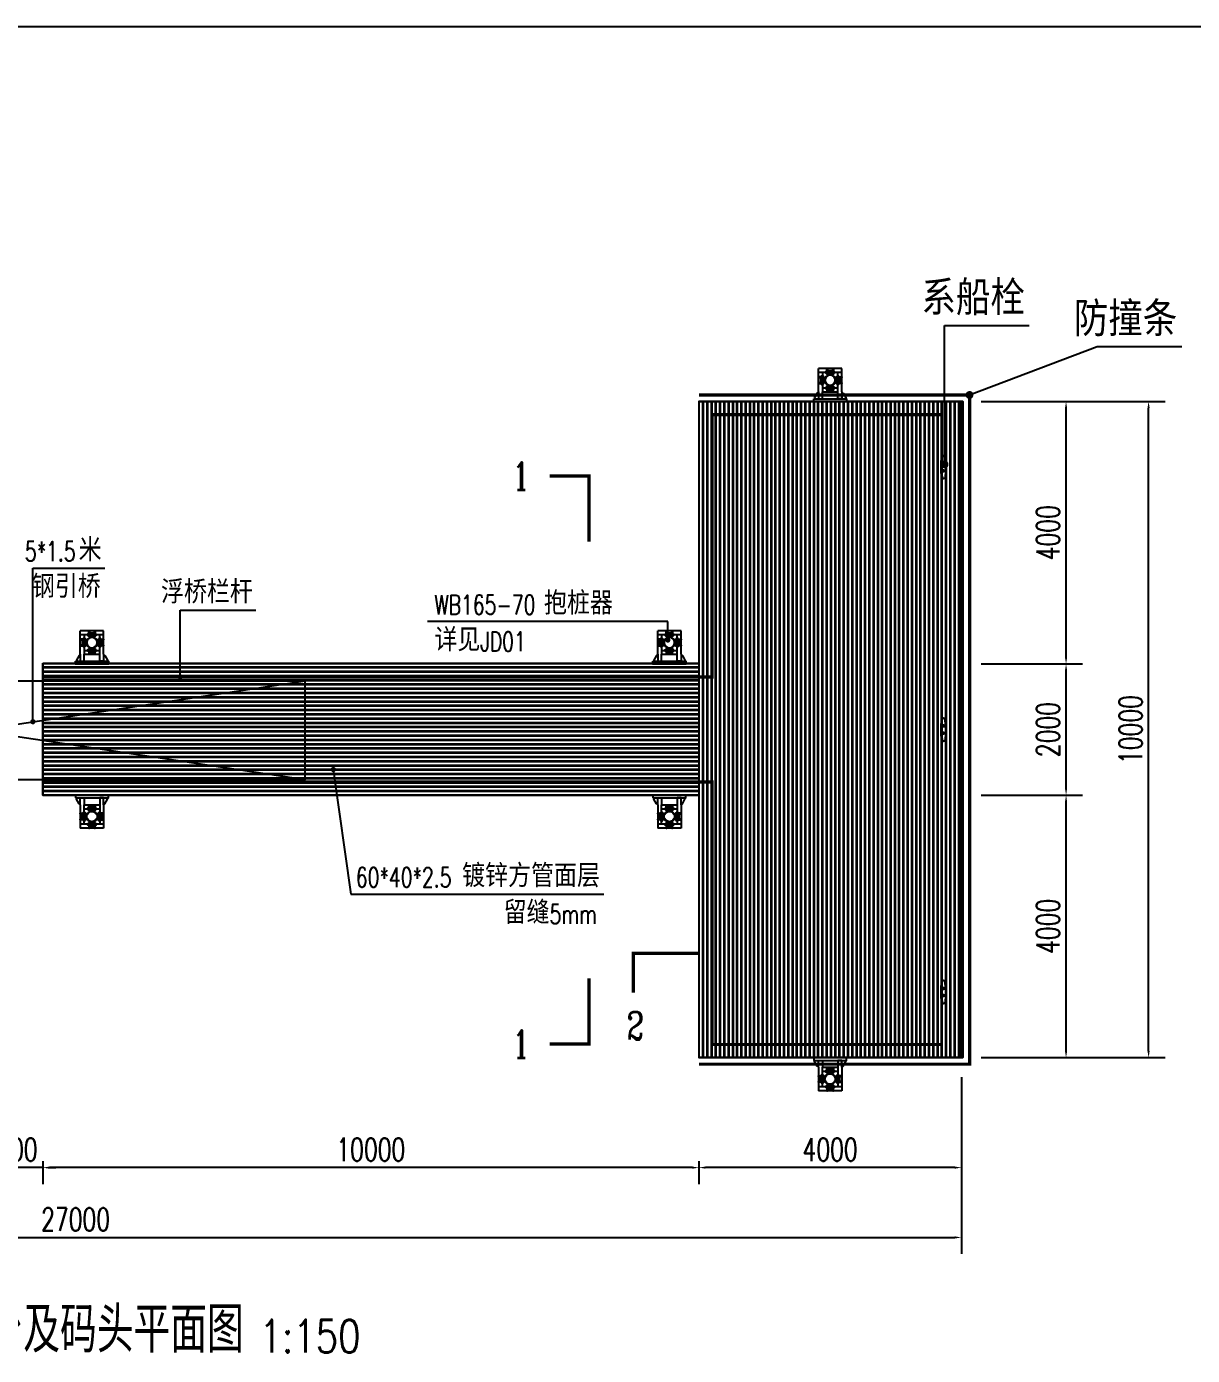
# Model space of a CAD drawing. Header units: millimetres. Extents: x 7263 to 319917, y -161937 to 156976.
# Drawn here: x 77229 to 94998, y 20214 to 40468 of the extents above; entities that cross this region are included whole.
import ezdxf

# ---------------------------------------------------------------- set-up
doc = ezdxf.new("R2010")
doc.units = ezdxf.units.MM
doc.header["$LTSCALE"] = 1000
doc.linetypes.add('ACAD_ISO03W100', pattern=[30, 12, -18])
for name, color, linetype in [('DIM_LEAD', 3, 'Continuous'), ('DIM_SYMB', 3, 'Continuous'), ('PUB_TEXT', 7, 'Continuous'), ('W-_ANTICOLLISION防撞措施', 6, 'Continuous'), ('W-BRIDGE_APPROACH引桥', 4, 'Continuous'), ('W-PLASTIC_RAILINGS塑木栏杆', 6, 'Continuous'), ('W-STEEL_FRAME钢架', 3, 'Continuous'), ('W-STEEL_KEEL钢龙骨', 5, 'Continuous'), ('系船栓', 132, 'Continuous')]:
    doc.layers.add(name, color=color, linetype=linetype)
doc.styles.add('_TCH_DIM', font='SIMPLEX.shx', dxfattribs={"bigfont": 'hztxt.shx'})
doc.styles.add('_TCH_LABEL', font='COMPLEX', dxfattribs={"bigfont": 'GBCBIG'})
doc.styles.get("Standard").update_dxf_attribs({"font": 'simplex.shx', "width": 0.8, "bigfont": 'hztxt.shx'})
doc.styles.add('STANDARD_T3', font='simplex.shx', dxfattribs={"width": 0.7, "bigfont": 'hztxt.shx'})
doc.dimstyles.new('W&&100', dxfattribs={"dimtxt": 350, "dimasz": 100, "dimexe": 250, "dimexo": 300, "dimgap": 100, "dimtad": 1, "dimdec": 0, "dimzin": 0, "dimdsep": 46, "dimtxsty": 'STANDARD_T3', "dimcen": 0.09, "dimclrd": 1, "dimclre": 1, "dimclrt": 7, "dimazin": 2, "dimtfac": 1, "dimtdec": 0, "dimtix": 1, "dimtmove": 2, "dimatfit": 3, "dimfxl": 0, "dimtolj": 1, "dimtzin": 0, "dimarcsym": 0})

# ---------------------------------------------------------------- blocks, each defined once
blk = doc.blocks.new('外置抱桩器')
for p, q in [((-178, 178), (-178, -178)), ((-111, 66, 0), (-125, 66, 0)), ((-124, 64, 0), (-124, 57, 0)), ((-117, 53, 0), (-120, 57, 0)), ((-118, -118), (-118, 178)), ((-118, 178), (118, 178)), ((-118, 118), (118, 118)), ((-115, 53, 0), (-118, 57, 0)), ((-113, 57, 0), (-113, 64, 0)), ((-64, 124, 0), (-57, 124, 0)), ((-57, 113, 0), (-64, 113, 0)), ((-53, 117, 0), (-57, 120, 0)), ((-53, 115, 0), (-57, 118, 0)), ((53, 117, 0), (57, 120, 0)), ((53, 115, 0), (57, 118, 0)), ((64, 124, 0), (57, 124, 0)), ((57, 113, 0), (64, 113, 0)), ((66, 111, 0), (66, 125, 0)), ((111, 66, 0), (125, 66, 0)), ((113, 57, 0), (113, 64, 0)), ((115, 53, 0), (118, 57, 0)), ((117, 53, 0), (120, 57, 0)), ((118, 178), (118, -118)), ((124, 64, 0), (124, 57, 0)), ((178, 178), (178, -178)), ((178, -118), (-178, -118)), ((178, -178), (-178, -178)), ((-124, -64, 0), (-124, -57, 0)), ((-117, -53, 0), (-120, -57, 0)), ((-115, -53, 0), (-118, -57, 0)), ((-113, -57, 0), (-113, -64, 0)), ((-57, -113, 0), (-64, -113, 0)), ((-64, -124, 0), (-57, -124, 0)), ((-53, -115, 0), (-57, -118, 0)), ((-53, -117, 0), (-57, -120, 0)), ((53, -115, 0), (57, -118, 0)), ((53, -117, 0), (57, -120, 0)), ((57, -113, 0), (64, -113, 0)), ((64, -124, 0), (57, -124, 0)), ((66, -111, 0), (66, -125, 0)), ((113, -57, 0), (113, -64, 0)), ((115, -53, 0), (118, -57, 0)), ((117, -53, 0), (120, -57, 0)), ((124, -64, 0), (124, -57, 0))]:
    blk.add_line(p, q)
at = {"color": 6, "linetype": 'ACAD_ISO03W100'}
for p, q in [((-124, 50, 0), (-124, -50, 0)), ((-112, 50, 0), (-112, -50, 0)), ((50, 124, 0), (-50, 124, 0)), ((50, 112, 0), (-50, 112, 0)), ((112, 50, 0), (112, -50, 0)), ((124, 50, 0), (124, -50, 0)), ((50, -112, 0), (-50, -112, 0)), ((50, -124, 0), (-50, -124, 0))]:
    blk.add_line(p, q, dxfattribs=at)
at = {"color": 2}
for p, q in [((-118, 40, 0), (-118, 50, 0)), ((-50, 118, 0), (-40, 118, 0)), ((40, 118, 0), (50, 118, 0)), ((118, 40, 0), (118, 50, 0)), ((-118, -50, 0), (-118, -40, 0)), ((-50, -118, 0), (-40, -118, 0)), ((40, -118, 0), (50, -118, 0)), ((118, -50, 0), (118, -40, 0))]:
    blk.add_line(p, q, dxfattribs=at)
at = {"color": 4}
for p, q in [((-66, 118, 0), (-70, 118, 0)), ((-66, 124, 0), (-69, 124, 0)), ((-69, 112, 0), (-66, 112, 0)), ((-124, -66, 0), (-124, -69, 0)), ((-118, -66, 0), (-118, -70, 0)), ((-112, -69, 0), (-112, -66, 0)), ((-66, -118, 0), (-70, -118, 0)), ((-69, -112, 0), (-66, -112, 0)), ((-66, -124, 0), (-69, -124, 0)), ((112, -69, 0), (112, -66, 0)), ((118, -66, 0), (118, -70, 0)), ((124, -66, 0), (124, -69, 0))]:
    blk.add_line(p, q, dxfattribs=at)
at = {"elevation": 0}
for points in [[(-250, 283), (250, 283), (250, 326), (-250, 326)], [(-110, 66), (-113, 66), (-124, 66), (-127, 66)], [(-70, 113), (-68, 111), (-68, 125), (-70, 123)], [(-66, 110), (-66, 113), (-66, 124), (-66, 127)], [(66, 110), (66, 113), (66, 124), (66, 127)], [(110, 66), (113, 66), (124, 66), (127, 66)], [(-110, -66), (-113, -66), (-124, -66), (-127, -66)], [(-113, -70), (-111, -68), (-125, -68), (-123, -70)], [(-70, -113), (-68, -111), (-68, -125), (-70, -123)], [(-66, -110), (-66, -113), (-66, -124), (-66, -127)], [(66, -110), (66, -113), (66, -124), (66, -127)], [(110, -66), (113, -66), (124, -66), (127, -66)], [(113, -70), (111, -68), (125, -68), (123, -70)]]:
    blk.add_lwpolyline(points, close=True, dxfattribs=at)
for points in [[(-177, 196), (-197, 196), (-237, 266), (-237, 283)], [(-178, 178), (-178, 283), (-118, 283), (-118, 178)], [(178, 178), (178, 283), (118, 283), (118, 178)], [(178, 196), (198, 196), (238, 266), (238, 283)]]:
    blk.add_lwpolyline(points)
for points in [[(-178, 50), (-94, 50), (-94, 40), (-178, 40)], [(-40, 178), (-40, 94), (-50, 94), (-50, 178)], [(50, 178), (50, 94), (40, 94), (40, 178)], [(178, 50), (94, 50), (94, 40), (178, 40)], [(-178, -40), (-94, -40), (-94, -50), (-178, -50)], [(-40, -178), (-40, -94), (-50, -94), (-50, -178)], [(50, -178), (50, -94), (40, -94), (40, -178)], [(178, -40), (94, -40), (94, -50), (178, -50)]]:
    blk.add_lwpolyline(points, close=True)
for points in [[(-148, -32), (-148, 32, -0.414214), (-143, 38), (-93, 38, -0.414214), (-88, 32), (-88, -32, -0.414214), (-93, -38), (-143, -38, -0.414214)], [(-107, 64), (-107, 57), (-108, 57), (-108, 53), (-129, 53), (-129, 57), (-108, 57), (-130, 57), (-130, 64, -0.666667), (-124, 64, -0.363636), (-113, 64, -0.666667)], [(-64, 107), (-57, 107), (-57, 108), (-53, 108), (-53, 129), (-57, 129), (-57, 108), (-57, 130), (-64, 130, 0.666667), (-64, 124, 0.363636), (-64, 113, 0.666667)], [(-32, 148), (32, 148, -0.414214), (38, 143), (38, 93, -0.414214), (32, 88), (-32, 88, -0.414214), (-38, 93), (-38, 143, -0.414214)], [(64, 107), (57, 107), (57, 108), (53, 108), (53, 129), (57, 129), (57, 108), (57, 130), (64, 130, -0.666667), (64, 124, -0.363636), (64, 113, -0.666667)], [(148, -32), (148, 32, 0.414214), (143, 38), (93, 38, 0.414214), (88, 32), (88, -32, 0.414214), (93, -38), (143, -38, 0.414214)], [(107, 64), (107, 57), (108, 57), (108, 53), (129, 53), (129, 57), (108, 57), (130, 57), (130, 64, 0.666667), (124, 64, 0.363636), (113, 64, 0.666667)], [(-107, -64), (-107, -57), (-108, -57), (-108, -53), (-129, -53), (-129, -57), (-108, -57), (-130, -57), (-130, -64, 0.666667), (-124, -64, 0.363636), (-113, -64, 0.666667)], [(-64, -107), (-57, -107), (-57, -108), (-53, -108), (-53, -129), (-57, -129), (-57, -108), (-57, -130), (-64, -130, -0.666667), (-64, -124, -0.363636), (-64, -113, -0.666667)], [(-32, -148), (32, -148, 0.414214), (38, -143), (38, -93, 0.414214), (32, -88), (-32, -88, 0.414214), (-38, -93), (-38, -143, 0.414214)], [(64, -107), (57, -107), (57, -108), (53, -108), (53, -129), (57, -129), (57, -108), (57, -130), (64, -130, 0.666667), (64, -124, 0.363636), (64, -113, 0.666667)], [(107, -64), (107, -57), (108, -57), (108, -53), (129, -53), (129, -57), (108, -57), (130, -57), (130, -64, -0.666667), (124, -64, -0.363636), (113, -64, -0.666667)]]:
    blk.add_lwpolyline(points, format="xyb", close=True, dxfattribs=at)
for points in [[(-132, 53), (-104, 53), (-104, 50), (-132, 50), (-132, 53), (-131, 53)], [(-68, 111), (-66, 111), (-66, 125), (-68, 125)], [(-53, 132), (-53, 104), (-50, 104), (-50, 132), (-53, 132), (-53, 131)], [(53, 132), (53, 104), (50, 104), (50, 132), (53, 132), (53, 131)], [(132, 53), (104, 53), (104, 50), (132, 50), (132, 53), (131, 53)], [(-132, -53), (-104, -53), (-104, -50), (-132, -50), (-132, -53), (-131, -53)], [(-111, -68), (-111, -66), (-125, -66), (-125, -68)], [(-68, -111), (-66, -111), (-66, -125), (-68, -125)], [(-53, -132), (-53, -104), (-50, -104), (-50, -132), (-53, -132), (-53, -131)], [(53, -132), (53, -104), (50, -104), (50, -132), (53, -132), (53, -131)], [(132, -53), (104, -53), (104, -50), (132, -50), (132, -53), (131, -53)], [(111, -68), (111, -66), (125, -66), (125, -68)]]:
    blk.add_lwpolyline(points, dxfattribs=at)
at = {"color": 1}
for radius in [82.5, 78.5]:
    blk.add_circle((0, 0), radius, dxfattribs=at)
blk = doc.blocks.new('*U75')
at = {"layer": '系船栓'}
for p, q in [((-40, 90), (-40, -90)), ((-30, 70), (-23, 156)), ((-30, 70), (-30, -70)), ((30, 70), (30, -70)), ((40, 90), (40, -90)), ((-30, -70), (-23, -156))]:
    blk.add_line(p, q, dxfattribs=at)
for points in [[(30, 70), (23, 156)], [(3, -175), (-3, -175)], [(30, -70), (23, -156)]]:
    blk.add_lwpolyline(points, dxfattribs=at)
for centre, radius in [((0, 55), 15), ((0, 55), 10), ((0, -55), 15), ((0, -55), 10)]:
    blk.add_circle(centre, radius, dxfattribs=at)
for centre, radius, start, end in [((0, 85), 40.4, 130.4141, 172.1865), ((0, 152), 23, 8.951, 171.049), ((0, 85), 40.4, 7.8135, 49.5859), ((0, -85), 40.4, 187.8135, 229.5859), ((0, -152), 23, 188.951, 351.049), ((0, -85), 40.4, 310.4141, 352.1865)]:
    blk.add_arc(centre, radius, start, end, dxfattribs=at)
blk = doc.blocks.new('*U76')
at = {"color": 0, "linetype": 'ByBlock', "lineweight": -2, "transparency": 16777216}
for p in [(0, 8000), (0, 4000), (0, 0)]:
    blk.add_blockref('*U75', p, dxfattribs=at)
blk = doc.blocks.new('*D124')
at = {"color": 1, "lineweight": -2, "transparency": 16777216}
for p, q in [((87476, 23176), (87476, 22826)), ((91476, 23176), (91476, 22826)), ((91376, 23076), (87576, 23076))]:
    blk.add_line(p, q, dxfattribs=at)
at = {"color": 1, "transparency": 16777216}
for points in [[(87576, 23093), (87576, 23060), (87476, 23076)], [(91376, 23093), (91376, 23060), (91476, 23076)]]:
    blk.add_solid(points, dxfattribs=at)
at = {"layer": 'Defpoints', "color": 0, "transparency": 16777216}
for p in [(87476, 24753), (91476, 24753), (87476, 23076)]:
    blk.add_point(p, dxfattribs=at)
at = {"color": 7, "transparency": 16777216, "insert": (89476, 23351), "char_height": 350, "attachment_point": 5, "style": 'STANDARD_T3'}
blk.add_mtext('\\A1;4000', dxfattribs=at)
blk = doc.blocks.new('*D157')
at = {"color": 1, "lineweight": -2, "transparency": 16777216}
for p, q in [((77476, 23176), (77476, 22826)), ((87476, 23176), (87476, 22826)), ((87376, 23076), (77576, 23076))]:
    blk.add_line(p, q, dxfattribs=at)
at = {"color": 1, "transparency": 16777216}
for points in [[(77576, 23093), (77576, 23060), (77476, 23076)], [(87376, 23093), (87376, 23060), (87476, 23076)]]:
    blk.add_solid(points, dxfattribs=at)
at = {"layer": 'Defpoints', "color": 0, "transparency": 16777216}
for p in [(77476, 28753), (87476, 24753), (77476, 23076)]:
    blk.add_point(p, dxfattribs=at)
at = {"color": 7, "transparency": 16777216, "insert": (82476, 23351), "char_height": 350, "attachment_point": 5, "style": 'STANDARD_T3'}
blk.add_mtext('\\A1;10000', dxfattribs=at)
blk = doc.blocks.new('*D125')
at = {"color": 1, "lineweight": -2, "transparency": 16777216}
for p, q in [((64476, 27440), (64476, 21762)), ((91476, 24453), (91476, 21762)), ((64576, 22012), (91376, 22012))]:
    blk.add_line(p, q, dxfattribs=at)
at = {"color": 1, "transparency": 16777216}
for points in [[(64576, 22029), (64576, 21996), (64476, 22012)], [(91376, 22029), (91376, 21996), (91476, 22012)]]:
    blk.add_solid(points, dxfattribs=at)
at = {"layer": 'Defpoints', "color": 0, "transparency": 16777216}
for p in [(64476, 27740), (91476, 24753), (91476, 22012)]:
    blk.add_point(p, dxfattribs=at)
at = {"color": 7, "transparency": 16777216, "insert": (77976, 22287), "char_height": 350, "attachment_point": 5, "style": 'STANDARD_T3'}
blk.add_mtext('\\A1;27000', dxfattribs=at)
blk = doc.blocks.new('*D128')
at = {"color": 1, "lineweight": -2, "transparency": 16777216}
for p, q in [((76476, 23176), (76476, 22826)), ((77476, 23176), (77476, 22826)), ((76376, 23076), (76276, 23076)), ((77476, 23076), (76476, 23076)), ((77576, 23076), (77676, 23076))]:
    blk.add_line(p, q, dxfattribs=at)
at = {"color": 1, "transparency": 16777216}
for points in [[(76376, 23093), (76376, 23060), (76476, 23076)], [(77576, 23093), (77576, 23060), (77476, 23076)]]:
    blk.add_solid(points, dxfattribs=at)
at = {"layer": 'Defpoints', "color": 0, "transparency": 16777216}
for p in [(77476, 28753), (76476, 27740), (76476, 23076)]:
    blk.add_point(p, dxfattribs=at)
at = {"color": 7, "transparency": 16777216, "insert": (76976, 23351), "char_height": 350, "attachment_point": 5, "style": 'STANDARD_T3'}
blk.add_mtext('\\A1;1000', dxfattribs=at)
blk = doc.blocks.new('*D106')
at = {"color": 1, "lineweight": -2, "transparency": 16777216}
for p, q in [((91776, 28753), (93322, 28753)), ((93072, 24853), (93072, 28653)), ((91776, 24753), (93322, 24753))]:
    blk.add_line(p, q, dxfattribs=at)
at = {"color": 1, "transparency": 16777216}
for points in [[(93055, 28653), (93088, 28653), (93072, 28753)], [(93055, 24853), (93088, 24853), (93072, 24753)]]:
    blk.add_solid(points, dxfattribs=at)
at = {"layer": 'Defpoints', "color": 0, "transparency": 16777216}
for p in [(91476, 28753), (93072, 28753), (91476, 24753)]:
    blk.add_point(p, dxfattribs=at)
at = {"color": 7, "transparency": 16777216, "insert": (92797, 26753), "char_height": 350, "attachment_point": 5, "rotation": 90, "style": 'STANDARD_T3'}
blk.add_mtext('\\A1;4000', dxfattribs=at)
blk = doc.blocks.new('*D107')
at = {"color": 1, "lineweight": -2, "transparency": 16777216}
for p, q in [((91776, 30753), (93322, 30753)), ((93072, 28853), (93072, 30653)), ((91776, 28753), (93322, 28753))]:
    blk.add_line(p, q, dxfattribs=at)
at = {"color": 1, "transparency": 16777216}
for points in [[(93055, 30653), (93088, 30653), (93072, 30753)], [(93055, 28853), (93088, 28853), (93072, 28753)]]:
    blk.add_solid(points, dxfattribs=at)
at = {"layer": 'Defpoints', "color": 0, "transparency": 16777216}
for p in [(91476, 30753), (93072, 30753), (91476, 28753)]:
    blk.add_point(p, dxfattribs=at)
at = {"color": 7, "transparency": 16777216, "insert": (92797, 29753), "char_height": 350, "attachment_point": 5, "rotation": 90, "style": 'STANDARD_T3'}
blk.add_mtext('\\A1;2000', dxfattribs=at)
blk = doc.blocks.new('*D108')
at = {"color": 1, "lineweight": -2, "transparency": 16777216}
for p, q in [((91776, 34753), (93322, 34753)), ((93072, 30853), (93072, 34653)), ((91776, 30753), (93322, 30753))]:
    blk.add_line(p, q, dxfattribs=at)
at = {"color": 1, "transparency": 16777216}
for points in [[(93055, 34653), (93088, 34653), (93072, 34753)], [(93055, 30853), (93088, 30853), (93072, 30753)]]:
    blk.add_solid(points, dxfattribs=at)
at = {"layer": 'Defpoints', "color": 0, "transparency": 16777216}
for p in [(91476, 34753), (93072, 34753), (91476, 30753)]:
    blk.add_point(p, dxfattribs=at)
at = {"color": 7, "transparency": 16777216, "insert": (92797, 32753), "char_height": 350, "attachment_point": 5, "rotation": 90, "style": 'STANDARD_T3'}
blk.add_mtext('\\A1;4000', dxfattribs=at)
blk = doc.blocks.new('*D109')
at = {"color": 1, "lineweight": -2, "transparency": 16777216}
for p, q in [((91776, 34753), (94580, 34753)), ((94330, 24853), (94330, 34653)), ((91776, 24753), (94580, 24753))]:
    blk.add_line(p, q, dxfattribs=at)
at = {"color": 1, "transparency": 16777216}
for points in [[(94313, 34653), (94346, 34653), (94330, 34753)], [(94313, 24853), (94346, 24853), (94330, 24753)]]:
    blk.add_solid(points, dxfattribs=at)
at = {"layer": 'Defpoints', "color": 0, "transparency": 16777216}
for p in [(91476, 34753), (94330, 34753), (91476, 24753)]:
    blk.add_point(p, dxfattribs=at)
at = {"color": 7, "transparency": 16777216, "insert": (94055, 29753), "char_height": 350, "attachment_point": 5, "rotation": 90, "style": 'STANDARD_T3'}
blk.add_mtext('\\A1;10000', dxfattribs=at)
blk = doc.blocks.new('*U64')
at = {"layer": 'W-STEEL_KEEL钢龙骨'}
blk.add_lwpolyline([(-5000, 30), (5000, 30), (5000, -30), (-5000, -30)], close=True, dxfattribs=at)
blk = doc.blocks.new('*U65')
at = {"layer": 'W-STEEL_KEEL钢龙骨', "color": 0, "linetype": 'ByBlock', "lineweight": -2, "transparency": 16777216}
for p in [(0, 1950), (0, 1885), (0, 1820), (0, 1755), (0, 1690), (0, 1625), (0, 1560), (0, 1495), (0, 1430), (0, 1365), (0, 1300), (0, 1235), (0, 1170), (0, 1105), (0, 1040), (0, 975), (0, 910), (0, 845), (0, 780), (0, 715), (0, 650), (0, 585), (0, 520), (0, 455), (0, 390), (0, 325), (0, 260), (0, 195), (0, 130), (0, 65), (0, 0)]:
    blk.add_blockref('*U64', p, dxfattribs=at)
blk = doc.blocks.new('*U66')
at = {"layer": 'W-STEEL_KEEL钢龙骨'}
blk.add_lwpolyline([(-30, -5000), (30, -5000), (30, 5000), (-30, 5000)], close=True, dxfattribs=at)
blk = doc.blocks.new('*U67')
at = {"layer": 'W-STEEL_KEEL钢龙骨', "color": 0, "linetype": 'ByBlock', "lineweight": -2, "transparency": 16777216}
for p in [(0, 0), (65, 0), (130, 0), (195, 0), (260, 0), (325, 0), (390, 0), (455, 0), (520, 0), (585, 0), (650, 0), (715, 0), (780, 0), (845, 0), (910, 0), (975, 0), (1040, 0), (1105, 0), (1170, 0), (1235, 0), (1300, 0), (1365, 0), (1430, 0), (1495, 0), (1560, 0), (1625, 0), (1690, 0), (1755, 0), (1820, 0), (1885, 0), (1950, 0), (2015, 0), (2080, 0), (2145, 0), (2210, 0), (2275, 0), (2340, 0), (2405, 0), (2470, 0), (2535, 0), (2600, 0), (2665, 0), (2730, 0), (2795, 0), (2860, 0), (2925, 0), (2990, 0), (3055, 0), (3120, 0), (3185, 0), (3250, 0), (3315, 0), (3380, 0), (3445, 0), (3510, 0), (3575, 0), (3640, 0), (3705, 0), (3770, 0), (3835, 0), (3900, 0), (3965, 0)]:
    blk.add_blockref('*U66', p, dxfattribs=at)

msp = doc.modelspace()

# ---------------------------------------------------------------- linework, layer by layer
at = {"layer": 'DIM_LEAD'}
for p, q in [((91219.7, 33795.1), (91219.7, 35911.8)), ((91219.7, 35911.8), (92509.8, 35911.8)), ((91600.5, 34852.8), (93546.6, 35590.6)), ((93546.6, 35590.6), (94836.6, 35590.6)), ((77325.1, 29872.7), (77325.1, 32214.5)), ((77325.1, 32214.5), (78419.4, 32214.5)), ((79571.1, 30555), (79571.1, 31571.1)), ((79571.1, 31571.1), (80724.9, 31571.1)), ((87000.9, 31400.9), (83339.8, 31400.9)), ((87000.9, 31118.1), (87000.9, 31400.9)), ((81903.6, 29142.8), (82168.6, 27246.3)), ((82168.6, 27246.3), (86024.8, 27246.3))]:
    msp.add_line(p, q, dxfattribs=at)
for points, const_width in [([(91572.5, 34842.1, 1), (91628.6, 34863.4, 1)], 60), ([(91219.7, 33765.1, 1), (91219.7, 33825.1, 1)], 60), ([(87000.9, 31098.1, 1), (87000.9, 31138.1, 1)], 40), ([(79571.1, 30535, 1), (79571.1, 30575, 1)], 40), ([(77325.1, 29852.7, 1), (77325.1, 29892.7, 1)], 40), ([(81900.9, 29162.6, 1), (81906.4, 29123, 1)], 40)]:
    msp.add_lwpolyline(points, format="xyb", close=True, dxfattribs=dict(at, const_width=const_width))
at = {"layer": 'DIM_SYMB', "const_width": 50}
for points in [[(85199.9, 33618.7), (85799.9, 33618.7), (85799.9, 32618.7)], [(86478, 25740.8), (86478, 26340.8), (87478, 26340.8)], [(85799.9, 25959.8), (85799.9, 24959.8), (85199.9, 24959.8)]]:
    msp.add_lwpolyline(points, dxfattribs=at)
at = {"layer": 'W-_ANTICOLLISION防撞措施', "const_width": 50}
msp.add_lwpolyline([(87475.5, 34852.8), (91600.5, 34852.8), (91600.5, 24652.8), (87475.5, 24652.8)], dxfattribs=at)
at = {"layer": 'W-_ANTICOLLISION防撞措施'}
msp.add_lwpolyline([(87475.5, 34752.8), (91500.5, 34752.8), (91500.5, 24752.8), (87475.5, 24752.8)], dxfattribs=at)
at = {"layer": 'W-BRIDGE_APPROACH引桥'}
msp.add_lwpolyline([(76475.5, 28990.3), (81475.5, 28990.3), (81475.5, 30490.3), (76475.5, 30490.3)], close=True, dxfattribs=at)
msp.add_lwpolyline([(81475.5, 30490.3), (76475.5, 29740.3), (81475.5, 28990.3)], dxfattribs=at)
at = {"layer": 'W-PLASTIC_RAILINGS塑木栏杆', "const_width": 50}
for points in [[(91175.5, 34552.8), (87675.5, 34552.8), (87675.5, 30552.8), (77475.5, 30552.8)], [(77475.5, 28952.8), (87675.5, 28952.8), (87675.5, 24952.8), (91175.5, 24952.8)]]:
    msp.add_lwpolyline(points, dxfattribs=at)
at = {"layer": 'W-STEEL_FRAME钢架'}
msp.add_lwpolyline([(77475.5, 28752.8), (77475.5, 28752.8), (77475.5, 28752.8), (87475.5, 28752.8), (87475.5, 24752.8), (91475.5, 24752.8), (91475.5, 34752.8), (87475.5, 34752.8), (87475.5, 30752.8), (77475.5, 30752.8)], close=True, dxfattribs=at)
at = {"layer": 'W-STEEL_KEEL钢龙骨'}
msp.add_lwpolyline([(54195.8, 40467.8), (187260, 40467.8), (187260, -935.7), (54195.8, -935.7)], close=True, dxfattribs=at)

# ---------------------------------------------------------------- block references
at = {"xscale": -1, "rotation": 180}
for p in [(89475.4, 35078.4, 0), (78225.4, 31078.4, 0), (87025.4, 31078.4, 0)]:
    msp.add_blockref('外置抱桩器', p, dxfattribs=at)
for name, p in [('*U76', (91205.5, 25752.8)), ('外置抱桩器', (78225.4, 28427.1, 0)), ('外置抱桩器', (87025.4, 28427.1, 0)), ('外置抱桩器', (89475.4, 24427.1, 0))]:
    msp.add_blockref(name, p)
at = {"layer": 'W-STEEL_KEEL钢龙骨'}
for name, p in [('*U67', (87505.5, 29752.8)), ('*U65', (82475.5, 28782.8))]:
    msp.add_blockref(name, p, dxfattribs=at)

# ---------------------------------------------------------------- texts
at = {"layer": 'PUB_TEXT', "color": 7, "style": '_TCH_DIM'}
for s, height, p in [('系船栓', 525, (90868.2, 36069.3)), ('防撞条', 525, (93191, 35748.1)), ('米', 350, (78022.3, 32319.5)), ('钢引桥', 350, (77308.5, 31759.5)), ('浮桥栏杆', 350, (79277.8, 31676.1)), ('抱桩器', 350, (85114.8, 31505.9)), ('详见', 350, (83444.8, 30945.9)), ('镀锌方管面层', 350, (83866.7, 27351.3)), ('留缝', 350, (84499.8, 26791.3))]:
    msp.add_text(s, height=height, dxfattribs=at).set_placement(p)
at = {"layer": 'PUB_TEXT', "color": 7, "width": 0.705882}
for s, height, style, p in [('1', 425, '_TCH_LABEL', (84635.6, 33406.2)), ('5*1.5', 297.5, '_TCH_DIM', (77202.3, 32319.5)), ('WB165-70', 297.5, '_TCH_DIM', (83444.8, 31505.9)), ('JD01', 297.5, '_TCH_DIM', (84144.8, 30945.9)), ('60*40*2.5', 297.5, '_TCH_DIM', (82246.7, 27351.3)), ('5mm', 297.5, '_TCH_DIM', (85199.8, 26791.3)), ('2', 425, '_TCH_LABEL', (86378, 25028.3)), ('1', 425, '_TCH_LABEL', (84635.6, 24747.3))]:
    msp.add_text(s, height=height, dxfattribs=dict(at, style=style)).set_placement(p)
at = {"layer": 'PUB_TEXT', "color": 7, "width": 0.8}
for s, height, p in [('固定平台及码头平面图', 700, (74938.4, 20256.7)), ('1:150', 500, (80777.6, 20256.7))]:
    msp.add_text(s, height=height, dxfattribs=at).set_placement(p)

# ---------------------------------------------------------------- dimensions: what is measured, and where the dimension line sits
for base, p1, p2, picture, middle in [((93071.8, 34752.8), (91475.5, 30752.8), (91475.5, 34752.8), '*D108', (92796.8, 32752.8)), ((94329.6, 34752.8), (91475.5, 24752.8), (91475.5, 34752.8), '*D109', (94054.6, 29752.8)), ((93071.8, 30752.8), (91475.5, 28752.8), (91475.5, 30752.8), '*D107', (92796.8, 29752.8)), ((93071.8, 28752.8), (91475.5, 24752.8), (91475.5, 28752.8), '*D106', (92796.8, 26752.8))]:
    dim = msp.add_linear_dim(base=base, p1=p1, p2=p2, angle=90, dimstyle='W&&100')
    dim.commit()
    dim.dimension.update_dxf_attribs({"geometry": picture, "text_midpoint": middle})
for base, p1, p2, picture, middle in [((76475.5, 23076.3), (77475.5, 28752.8), (76475.5, 27740.3), '*D128', (76975.5, 23351.3)), ((77475.5, 23076.3), (87475.5, 24752.8), (77475.5, 28752.8), '*D157', (82475.5, 23351.3)), ((87475.5, 23076.3), (91475.5, 24752.8), (87475.5, 24752.8), '*D124', (89475.5, 23351.3))]:
    dim = msp.add_linear_dim(base=base, p1=p1, p2=p2, dimstyle='W&&100', override={"dimfxlon": 1})
    dim.commit()
    dim.dimension.update_dxf_attribs({"geometry": picture, "text_midpoint": middle})
dim = msp.add_linear_dim(base=(91475.5, 22012.2), p1=(64475.5, 27740.3), p2=(91475.5, 24752.8), dimstyle='W&&100')
dim.commit()
dim.dimension.update_dxf_attribs({"geometry": '*D125', "text_midpoint": (77975.5, 22287.2)})

doc.saveas('drawing.dxf')
